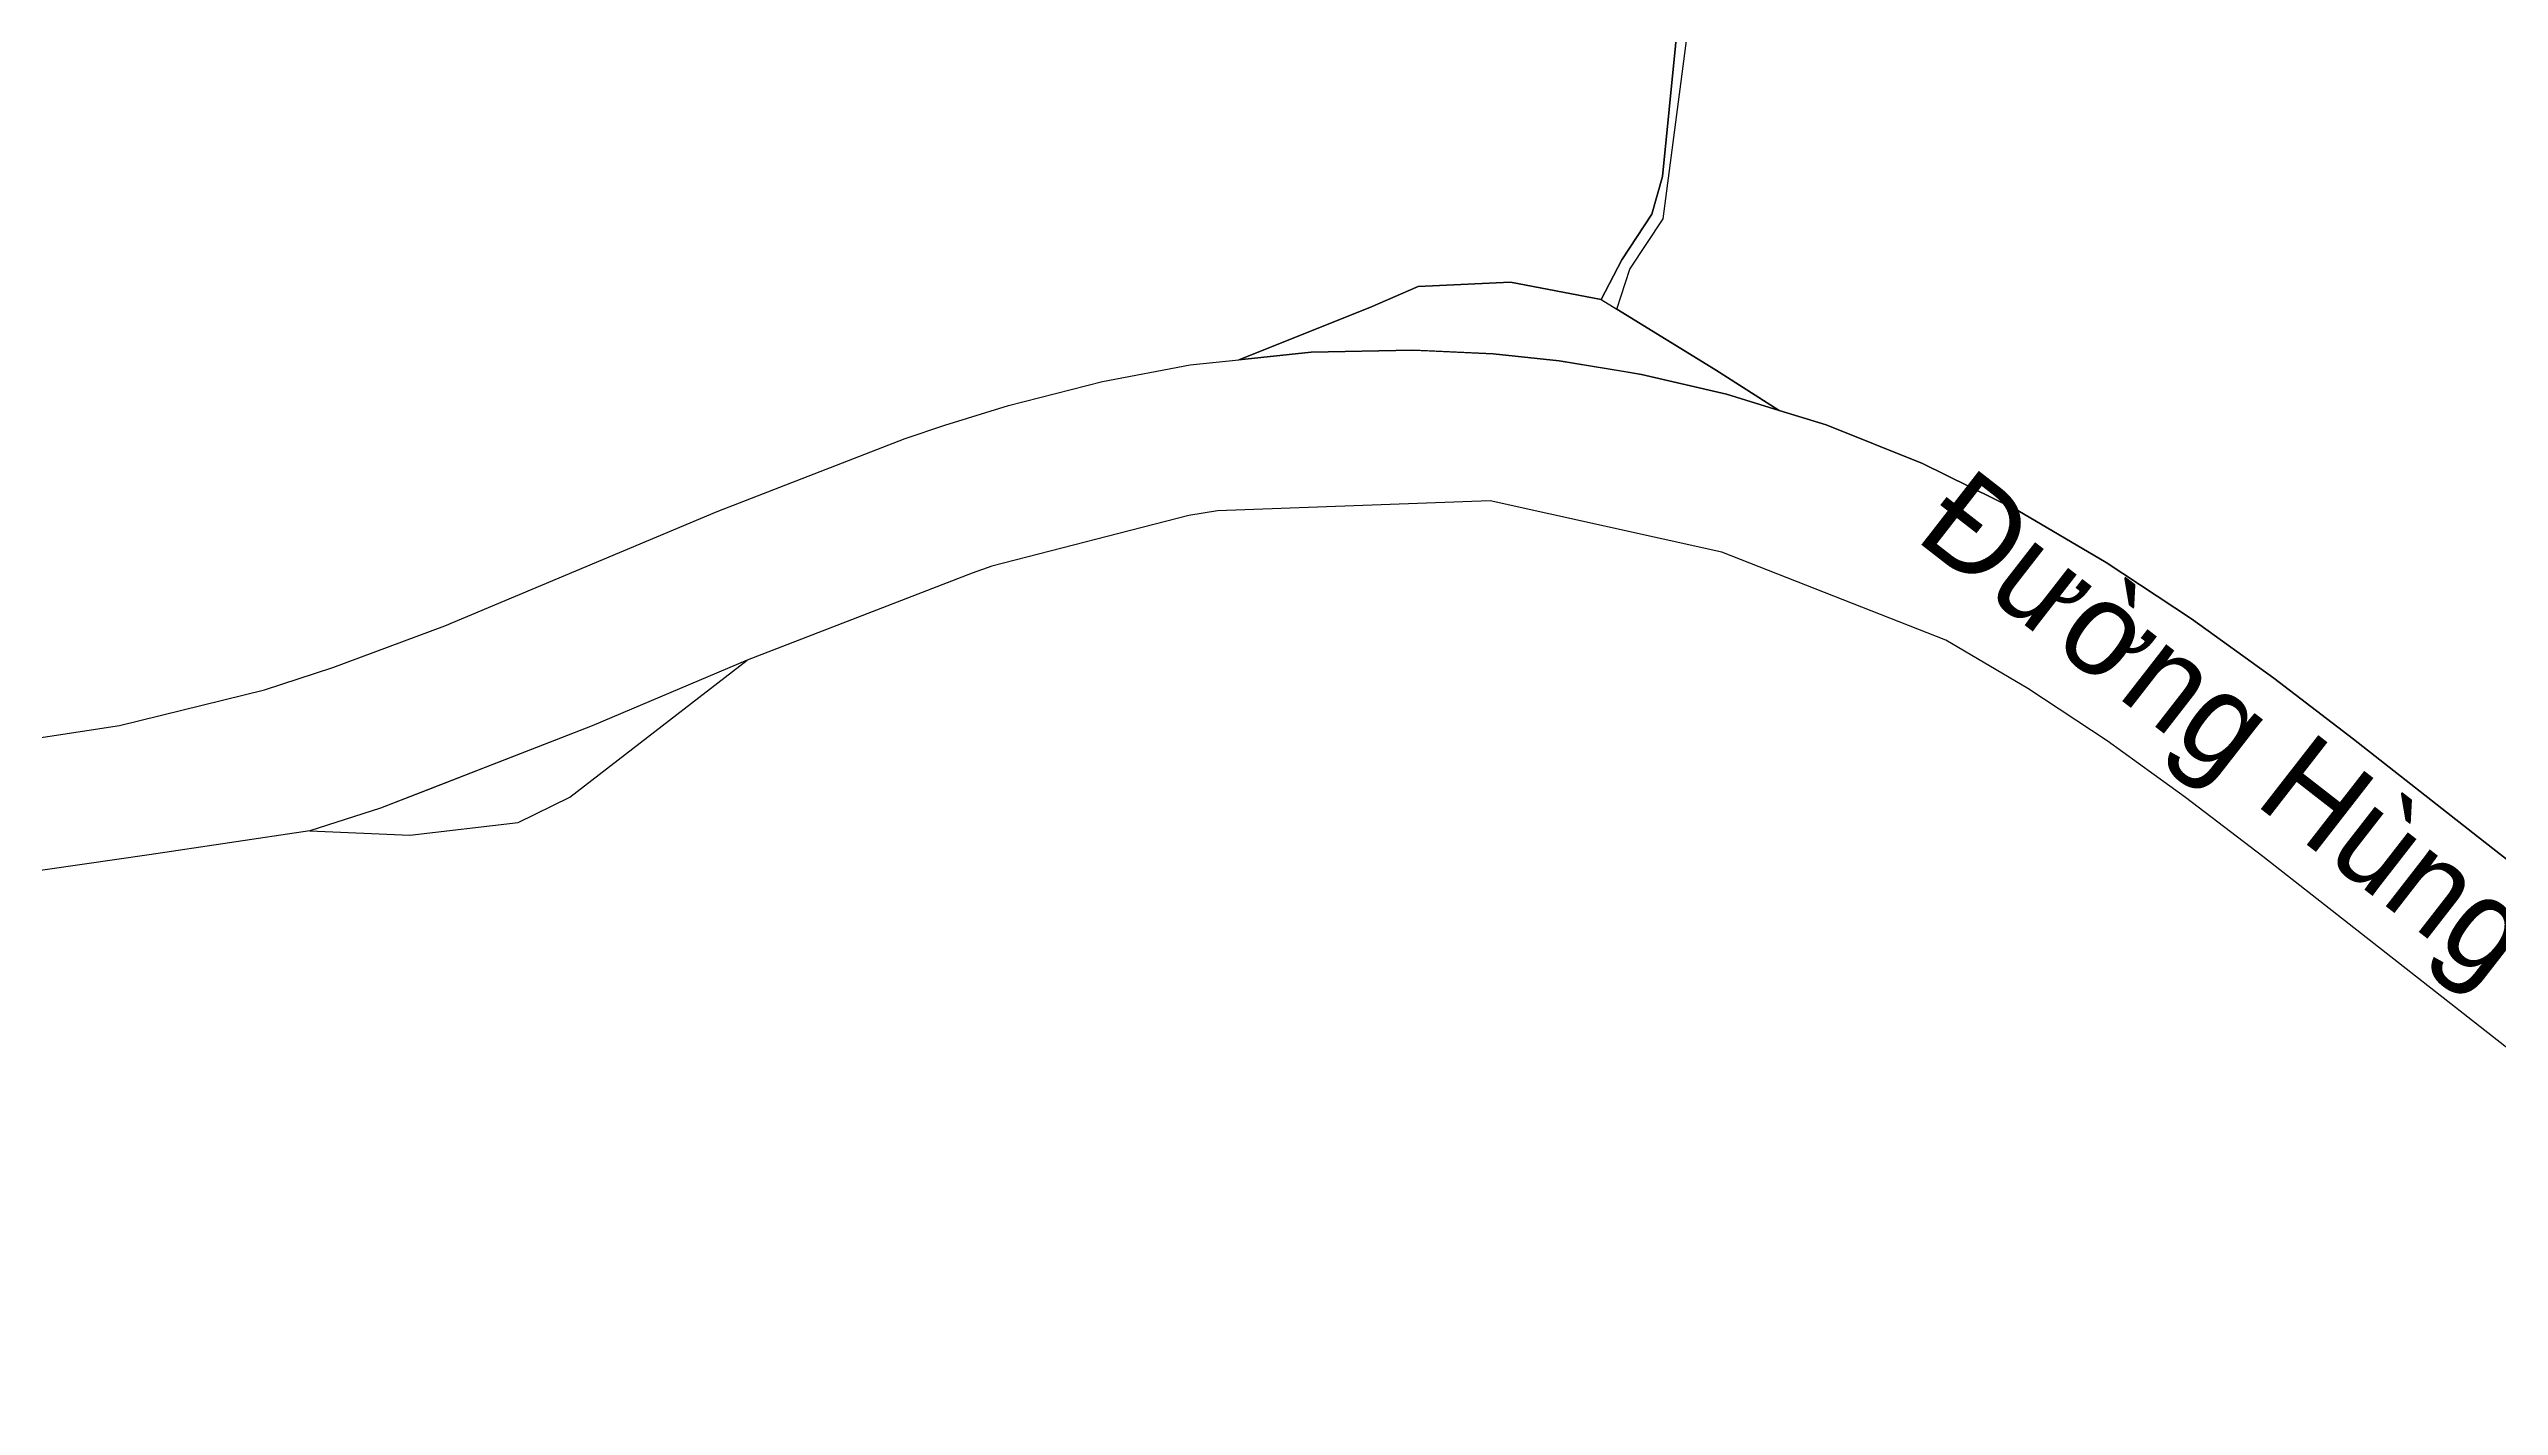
# Model space of a CAD drawing. Extents: x 548434 to 553028, y 1835329 to 1842282.
# Drawn here: x 549989.6 to 550485.3, y 1840383.3 to 1840657.8 of the extents above; entities that cross this region are included whole.
import ezdxf

# ---------------------------------------------------------------- set-up
doc = ezdxf.new("R2010")
doc.units = 0
for name, color, linetype in [('Level 3', 7, 'Continuous'), ('Level 30', 7, 'Continuous'), ('Level 5', 7, 'Continuous'), ('Level 6', 7, 'Continuous')]:
    doc.layers.add(name, color=color, linetype=linetype)

msp = doc.modelspace()

# ---------------------------------------------------------------- linework, layer by layer
at = {"layer": 'Level 30'}
msp.add_line((550303.63, 1840607.16), (550306.85, 1840605.19), dxfattribs=at)
for points in [[(550303.63, 1840607.16), (550307.82, 1840615.19), (550313.89, 1840624.41), (550316.04, 1840632.04), (550320.01, 1840672.07), (550332.2, 1840689.16), (550338.08, 1840699.97), (550348.65, 1840722.18), (550361.3, 1840752.18), (550371.65, 1840777.81), (550372.39, 1840783.52), (550368.97, 1840786.02), (550366.74, 1840791.1), (550376.54, 1840806.95), (550399.78, 1840814.75)], [(550306.85, 1840605.19), (550309.45, 1840613.28), (550316.17, 1840623.47), (550322.38, 1840670.87), (550334.01, 1840687.65), (550340.57, 1840698.69), (550350.58, 1840719.15), (550364.5, 1840748.03), (550374.42, 1840777.85), (550376.3, 1840789.8), (550377.18, 1840795.07), (550392.9, 1840791), (550408.07, 1840785.37), (550427.35, 1840776.98), (550444.91, 1840778.71), (550453, 1840777.01), (550490.06, 1840762.48), (550506.69, 1840761.12), (550527.82, 1840750.17), (550550.21, 1840728.86), (550561.43, 1840710.78), (550589.77, 1840674.84), (550595.66, 1840673.37)], [(550320.01, 1840672.07), (550316.04, 1840632.04), (550313.89, 1840624.41), (550307.82, 1840615.19), (550303.63, 1840607.16), (550285.29, 1840610.63), (550266.6, 1840609.77), (550256.88, 1840605.53), (550230.3259, 1840594.9555), (550244.9627, 1840596.5153), (550265.5785, 1840596.9168), (550268.8283, 1840596.7571), (550281.8324, 1840596.118), (550295.1612, 1840594.7237), (550308.3923, 1840592.5566), (550311.8236, 1840591.9946), (550328.9945, 1840588.0208), (550339.6751, 1840584.7113), (550349.176, 1840581.7673), (550368.6834, 1840573.9643), (550387.9192, 1840564.4435), (550405.84, 1840553.9561), (550423.1169, 1840542.5178), (550439.7331, 1840530.5148), (550455.8561, 1840518.2118), (550480.0251, 1840499.2788), (550533.4205, 1840457.4511)], [(550670.12, 1840396.79), (550654.3359, 1840383.3306), (550643.66, 1840393.8), (550615.43, 1840397.18), (550581.65, 1840421.68), (550536.1, 1840459.99), (550533.4205, 1840457.4511), (550480.0251, 1840499.2788), (550455.8561, 1840518.2118), (550439.7331, 1840530.5148), (550423.1169, 1840542.5178), (550405.84, 1840553.9561), (550387.9192, 1840564.4435), (550368.6834, 1840573.9643), (550349.176, 1840581.7673), (550339.6751, 1840584.7113), (550326.81, 1840592.94), (550306.85, 1840605.19), (550309.45, 1840613.28), (550316.17, 1840623.47), (550322.38, 1840670.87)], [(550230.3259, 1840594.9555), (550256.88, 1840605.53), (550266.6, 1840609.77), (550285.29, 1840610.63), (550303.63, 1840607.16)], [(550306.85, 1840605.19), (550326.81, 1840592.94), (550339.6751, 1840584.7113), (550328.9945, 1840588.0208), (550311.8236, 1840591.9946), (550295.1612, 1840594.7237), (550281.8324, 1840596.118), (550265.5785, 1840596.9168), (550244.9627, 1840596.5153), (550230.3259, 1840594.9555)], [(549881.0974, 1840526.2573), (549920.57, 1840517.65), (549960.6316, 1840514.389), (550003.8918, 1840520.9559), (550033.2151, 1840528.2193), (550047.0476, 1840532.6705), (550069.7013, 1840541.1039), (550124.8228, 1840564.2321), (550162.8043, 1840578.9917), (550170.8461, 1840581.7159), (550183.7614, 1840585.7051), (550202.7393, 1840590.5663), (550220.4845, 1840593.9068), (550230.3259, 1840594.9555)], [(550511.4045, 1840436.5901), (550437.5214, 1840494.4659), (550421.8471, 1840506.4265), (550406.0457, 1840517.8408), (550389.9711, 1840528.4833), (550373.3655, 1840538.201), (550328.0794, 1840556.0587), (550281.1811, 1840566.4316), (550226.0057, 1840564.3661), (550220.2105, 1840563.4618), (550180.3982, 1840553.1716), (550176.3773, 1840551.8095), (550130.8726, 1840534.21), (550099.5151, 1840520.9003), (550056.6867, 1840504.2573), (550042.4125, 1840499.6641), (550009.8936, 1840494.8313), (549975.71, 1840489.86)]]:
    msp.add_lwpolyline(points, dxfattribs=at)
msp.add_lwpolyline([(550042.4125, 1840499.6641), (550062.62, 1840498.79), (550084.54, 1840501.32), (550095.01, 1840506.47), (550130.8726, 1840534.21), (550099.5151, 1840520.9003), (550080.6245, 1840513.561), (550066.7959, 1840508.1911), (550056.6867, 1840504.2573)], close=True, dxfattribs=at)

# ---------------------------------------------------------------- texts
at = {"layer": 'Level 3'}
for p in [(550176.345, 1840551.76), (550009.861, 1840494.781)]:
    msp.add_text('D', height=0.1, dxfattribs=at).set_placement(p)
at = {"layer": 'Level 5'}
msp.add_text('Đường Hùng Vương', height=18.932706, rotation=322.112269, dxfattribs=at).set_placement((550366.785, 1840558.81))
at = {"layer": 'Level 6'}
for p in [(550176.345, 1840551.76), (550009.861, 1840494.781)]:
    msp.add_text('D', height=0.1, dxfattribs=at).set_placement(p)

doc.saveas('drawing.dxf')
